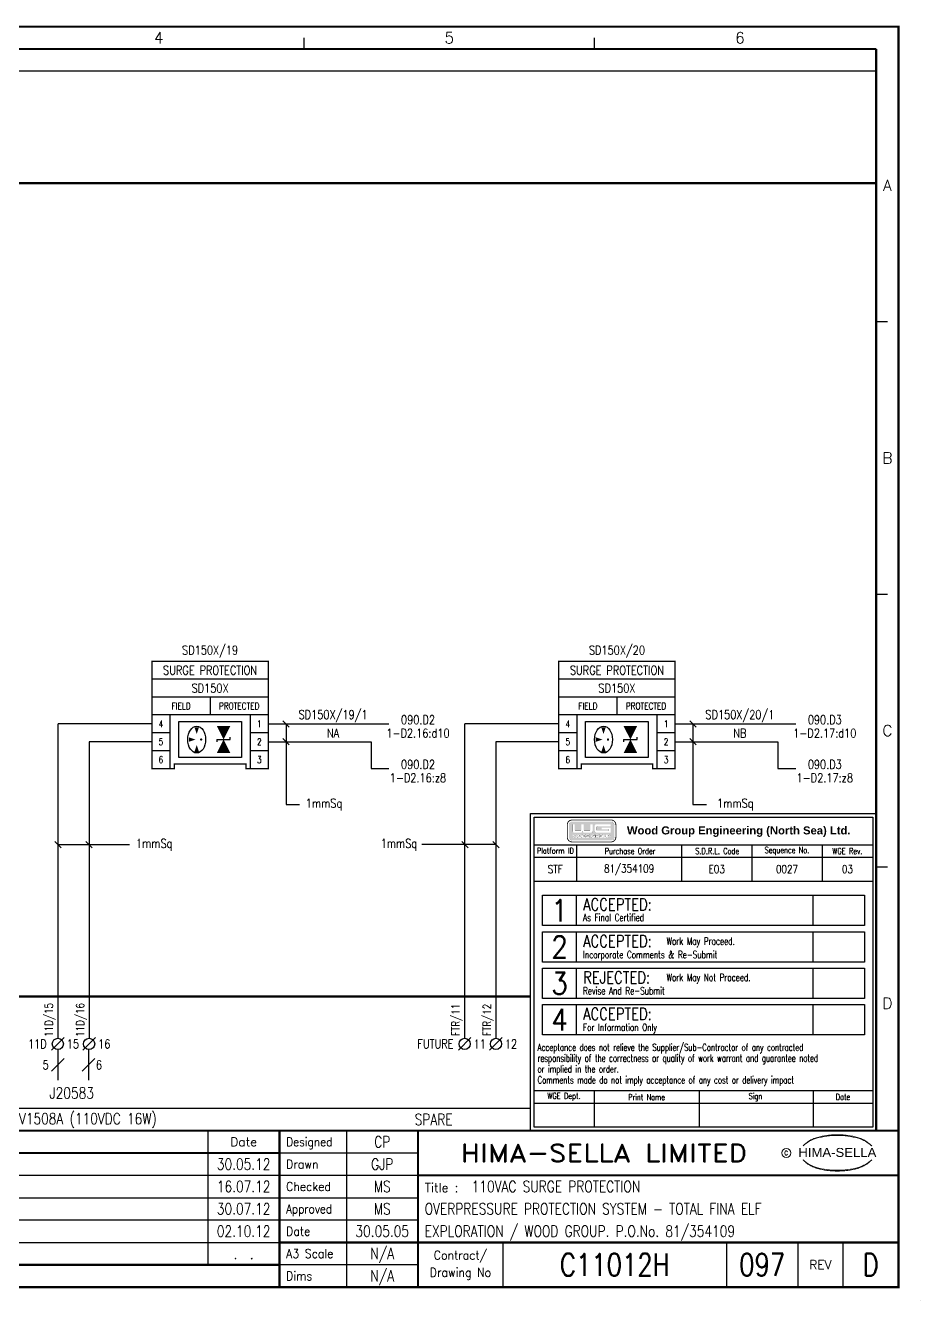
# Model space of a CAD drawing. Extents: x 0 to 414, y 0 to 285.
# Drawn here: x 213.7 to 413.9, y 0 to 285.2 of the extents above; entities that cross this region are included whole.
import ezdxf
from ezdxf.enums import TextEntityAlignment as Align

# ---------------------------------------------------------------- set-up
doc = ezdxf.new("R2010")
doc.units = 0
doc.header["$MEASUREMENT"] = 0
doc.linetypes.add('CONTINU', pattern=[0])
doc.layers.get('0').update_dxf_attribs({"linetype": 'CONTINUOUS'})
for name, color, linetype in [('CATALOGUE', 2, 'CONTINUOUS'), ('COL', 2, 'CONTINU'), ('COUNTER', 2, 'CONTINUOUS'), ('ELAC003$', 7, 'CONTINUOUS'), ('LINE', 1, 'CONTINUOUS'), ('LOCATION', 2, 'CONTINUOUS'), ('PCABGREY-0_22', 7, 'CONTINUOUS'), ('PREFIX', 2, 'CONTINUOUS'), ('RECORD', 2, 'CONTINUOUS'), ('ROW', 2, 'CONTINU'), ('SNA', 2, 'CONTINUOUS'), ('TEXT', 2, 'CONTINUOUS'), ('TPOL', 3, 'CONTINUOUS'), ('UPS', 2, 'CONTINUOUS'), ('WIRENOS', 4, 'CONTINUOUS'), ('ZONE', 2, 'CONTINUOUS')]:
    doc.layers.add(name, color=color, linetype=linetype)
doc.styles.add('ARIAL', font='ARIAL.TTF', dxfattribs={"height": 2.5})
doc.styles.add('CATALOGU', font='romans.shx', dxfattribs={"width": 0.8})
doc.styles.add('LOCATION', font='ROMANS.shx', dxfattribs={"width": 0.8, "height": 2.5})
doc.styles.add('PINS', font='romans.shx', dxfattribs={"width": 0.8, "height": 2})
doc.styles.add('REFERENC', font='romans.shx', dxfattribs={"width": 0.8})
doc.styles.add('ROMAND', font='ROMAND')
doc.styles.add('ROMANS', font='romans.shx', dxfattribs={"width": 0.8})
doc.styles.add('SYMBOL', font='romans.shx', dxfattribs={"width": 0.8})
doc.styles.add('TERMINAL', font='romans.shx', dxfattribs={"width": 0.8, "height": 2})
doc.styles.add('ZONE', font='ROMANS.shx', dxfattribs={"width": 0.8, "height": 2.5})

# ---------------------------------------------------------------- blocks, each defined once
blk = doc.blocks.new('TERM02')
blk.add_line((1.4142, 1.4142), (-1.4142, -1.4142))
blk.add_circle((0, 0), 1.25)
at = {"layer": 'CATALOGUE', "style": 'CATALOGU', "width": 0.8, "flags": 9}
blk.add_attdef('CATALOGUE', (2, -3.5), '', height=0.5, dxfattribs=at)
at = {"layer": 'COUNTER', "style": 'SYMBOL', "width": 0.8, "flags": 8}
blk.add_attdef('COUNTER', text='', height=2, dxfattribs=at).set_placement((2, 0), align=Align.MIDDLE_LEFT)
at = {"layer": 'LOCATION', "style": 'LOCATION', "width": 0.8, "flags": 1}
blk.add_attdef('LOCATION', (2, -4.25), '', height=0.5, dxfattribs=at)
at = {"layer": 'PREFIX', "style": 'TERMINAL', "width": 0.8}
blk.add_attdef('PREFIX', text='', height=2, dxfattribs=at).set_placement((-2.5, 0), align=Align.MIDDLE_RIGHT)
at = {"layer": 'RECORD', "style": 'REFERENC', "width": 0.8, "flags": 9}
blk.add_attdef('RECORD', (2, -2.75), '', height=0.5, dxfattribs=at)
at = {"layer": 'SNA', "style": 'SYMBOL', "width": 0.8, "flags": 9}
blk.add_attdef('SNA', (2, -2), '', height=0.5, dxfattribs=at)
at = {"layer": 'TPOL', "style": 'PINS', "width": 0.8, "flags": 9}
blk.add_attdef('CN1', (0, 1.5), '', height=0.5, dxfattribs=at)
blk.add_attdef('CN2', text='', height=0.5, dxfattribs=at).set_placement((0, -1.5), align=Align.TOP_LEFT)
at = {"layer": 'ZONE', "style": 'ZONE', "width": 0.8, "flags": 1}
blk.add_attdef('ZONE', (2, -5), '', height=0.5, dxfattribs=at)
blk = doc.blocks.new('SD150XIN')
for p, q in [((26, 10), (0, 10)), ((26, 6), (0, 6)), ((13, 6), (13, 2)), ((26, 2), (0, 2)), ((4, 2), (4, -10)), ((6, 0.5), (20, 0.5)), ((6, -7.5), (6, 0.5)), ((20, 0.5), (20, -7.5)), ((22, -10), (22, 2)), ((4, -2), (0, -2)), ((26, -2), (22, -2)), ((14.5, -3.5), (17.5, -3.5)), ((14.5, -3.5), (14.5, -4)), ((17.5, -3.5), (17.5, -3)), ((4, -6), (0, -6)), ((20, -7.5), (6, -7.5)), ((26, -6), (22, -6))]:
    blk.add_line(p, q)
at = {"const_width": 0.3}
blk.add_lwpolyline([(21, -9), (21, -10), (26, -10), (26, 14), (0, 14), (0, -10), (5, -10), (5, -9)], close=True, dxfattribs=at)
for points in [[(16, -0.5, 3, 0, 0), (16, -3.5, 0, 0, 0)], [(10, -0.75, 1, 0, 0), (10, -2.25, 0, 0, 0)], [(16, -6.5, 3, 0, 0), (16, -3.5, 0, 0, 0)], [(8.25, -3.5, 1, 0, 0), (9.75, -3.5, 0, 0, 0)], [(10, -6.25, 1, 0, 0), (10, -4.75, 0, 0, 0)]]:
    blk.add_lwpolyline(points, format="xyseb")
at = {"const_width": 0.25}
blk.add_lwpolyline([(10.875, -3.5, 1), (11.125, -3.5, 1)], format="xyb", close=True, dxfattribs=at)
blk.add_ellipse((10, -3.5), major_axis=(0, -3), ratio=0.6667)
at = {"style": 'ROMANS', "width": 0.8}
for s, height, p in [('SURGE PROTECTION', 2, (13, 12)), ('SD150X', 2, (13, 8)), ('FIELD', 1.5, (6.5, 4)), ('PROTECTED', 1.5, (19.5, 4)), ('4', 1.5, (2, 0)), ('1', 1.5, (24, 0)), ('5', 1.5, (2, -4)), ('2', 1.5, (24, -4)), ('6', 1.5, (2, -8)), ('3', 1.5, (24, -8))]:
    blk.add_text(s, height=height, dxfattribs=at).set_placement(p, align=Align.MIDDLE)
at = {"layer": 'CATALOGUE', "style": 'CATALOGU', "width": 0.8, "flags": 1}
blk.add_attdef('CATALOGUE', (28, 10), '', height=1, dxfattribs=at)
at = {"layer": 'LOCATION', "style": 'LOCATION', "width": 0.8, "flags": 1}
blk.add_attdef('LOCATION', (28, 8), '', height=1, dxfattribs=at)
at = {"layer": 'RECORD', "style": 'REFERENC', "width": 0.8, "flags": 1}
blk.add_attdef('RECORD', (28, 12), '', height=1, dxfattribs=at)
at = {"layer": 'SNA', "style": 'SYMBOL', "width": 0.8}
blk.add_attdef('SNA', text='', height=2, dxfattribs=at).set_placement((13, 15.5), align=Align.CENTER)
at = {"layer": 'TPOL', "style": 'PINS', "width": 0.8, "flags": 1}
for tag, p in [('CN1', (0, 0)), ('CN2', (0, -4)), ('CN3', (0, -8))]:
    blk.add_attdef(tag, text='', height=1.5, dxfattribs=at).set_placement(p, align=Align.MIDDLE_LEFT)
for tag, p in [('CN4', (26, 0)), ('CN5', (26, -4)), ('CN6', (26, -8))]:
    blk.add_attdef(tag, text='', height=1.5, dxfattribs=at).set_placement(p, align=Align.MIDDLE_RIGHT)
at = {"layer": 'ZONE', "style": 'ZONE', "width": 0.8, "flags": 1}
blk.add_attdef('ZONE', (28, 6), '', height=1, dxfattribs=at)
blk = doc.blocks.new('HS-A3')
at = {"color": 1}
for p, q in [((276, 280), (276, 282.5)), ((341, 280), (341, 282.5)), ((404, 219), (406.5, 219)), ((404, 158), (406.5, 158)), ((404, 97), (406.5, 97)), ((254.5, 38), (254.5, 8)), ((285.5, 38), (285.5, 3)), ((270.5, 33), (301.5, 33)), ((301.5, 28), (104, 28)), ((104, 23), (301.5, 23)), ((301.5, 18), (104, 18)), ((104, 13), (270.5, 13)), ((320.5, 13), (320.5, 3)), ((370.5, 13), (370.5, 3)), ((386.5, 3), (386.5, 13)), ((396.5, 13), (396.5, 3)), ((301.5, 8), (270.5, 8)), ((413.9, 0), (413.9, 0.025))]:
    blk.add_line(p, q, dxfattribs=at)
at = {"color": 1, "const_width": 0.5}
blk.add_lwpolyline([(16, 3), (409, 3), (409, 285), (16, 285)], close=True, dxfattribs=at)
for points in [[(16, 280), (404, 280)], [(404, 38), (404, 280)], [(409, 38), (16, 38)], [(270.5, 38), (270.5, 3)], [(301.5, 3), (301.5, 38)], [(270.5, 33), (104, 33)], [(409, 28), (301.5, 28)], [(270.5, 13), (409, 13)], [(270.5, 8), (16, 8)]]:
    blk.add_lwpolyline(points, dxfattribs=at)
at = {"color": 3, "lineweight": 13}
blk.add_circle((383.8795, 33), 1, dxfattribs=at)
for centre, radius, start, end in [((395.2419, 21.3644), 15.7280876505632, 89.78050000000002, 93.17380000000001), ((395.3626, 21.3644), 15.7280876505632, 86.8262, 90.2195), ((392.604, 29.3277), 7.240060860401338, 106.0532, 133.5024), ((392.8763, 29.5135), 7.299930143559258, 130.419, 136.057), ((392.1149, 30.6001), 5.98042439466984, 122.244, 131.6154), ((391.752, 31.2819), 5.210443276585328, 111.8206, 122.8668), ((393.7772, 27.1992), 9.760061234438751, 107.5931, 113.9452), ((395.0991, 20.9965), 15.93667133721851, 89.2698, 106.3911), ((394.0978, 26.015), 10.98591244724132, 96.0146, 107.3203), ((395.2933, 18.8099), 18.28175579120328, 92.8917, 97.3734), ((395.5053, 20.9965), 15.93667133721851, 73.6089, 90.73019999999998), ((395.3112, 18.8099), 18.28175579120328, 82.62659999999998, 87.1083), ((396.5067, 26.015), 10.98591244724132, 72.67969999999998, 83.9854), ((396.8272, 27.1992), 9.760061234438751, 66.0548, 72.40689999999998), ((398.0005, 29.3277), 7.240060860401338, 46.4976, 73.94679999999998), ((398.8524, 31.2819), 5.210443276585328, 57.1332, 68.1794), ((398.4895, 30.6001), 5.98042439466984, 48.3846, 57.75600000000001), ((397.7282, 29.5135), 7.299930143559258, 43.943, 49.581), ((392.604, 36.7308), 7.240060860401338, 226.4976, 253.9468), ((392.8763, 36.545), 7.299930143559258, 223.943, 229.581), ((398.0005, 36.7308), 7.240060860401338, 286.0532, 313.5024), ((397.7282, 36.545), 7.299930143559258, 310.419, 316.0570000000001), ((392.1149, 35.4585), 5.98042439466984, 228.3846, 237.756), ((391.752, 34.7766), 5.210443276585328, 237.1332, 248.1794), ((393.7772, 38.8593), 9.760061234438751, 246.0548, 252.4069000000001), ((395.0991, 45.062), 15.93667133721851, 253.6089, 270.7302), ((394.0978, 40.0435), 10.98591244724132, 252.6797, 263.9854), ((395.2933, 47.2486), 18.28175579120328, 262.6266, 267.1083), ((395.2419, 44.6941), 15.7280876505632, 266.8262, 270.2195), ((395.5053, 45.062), 15.93667133721851, 269.2698, 286.3911000000001), ((395.3626, 44.6941), 15.7280876505632, 269.7805, 273.1738), ((395.3112, 47.2486), 18.28175579120328, 272.8917, 277.3734), ((396.5067, 40.0435), 10.98591244724132, 276.0146, 287.3203), ((396.8272, 38.8593), 9.760061234438751, 287.5931, 293.9452), ((398.8524, 34.7766), 5.210443276585328, 291.8206, 302.8668), ((398.4895, 35.4585), 5.98042439466984, 302.2440000000001, 311.6154)]:
    blk.add_arc(centre, radius, start, end, dxfattribs=at)
at = {"color": 2, "style": 'ROMAND'}
for s, p in [('4', (243.5, 282.5)), ('5', (308.5, 282.5)), ('6', (373.5, 282.5)), ('A', (406.5, 249.5)), ('B', (406.5, 188.5)), ('C', (406.5, 127.5)), ('D', (406.5, 66.5))]:
    blk.add_text(s, height=2.5, dxfattribs=at).set_placement(p, align=Align.MIDDLE)
at = {"color": 4, "style": 'ROMAND'}
blk.add_text('Date', height=2, dxfattribs=at).set_placement((262.5, 34.5), align=Align.CENTER)
for s, width, p in [('Designed', 0.87, (272, 34.5)), ('Drawn', 0.9, (272, 29.5)), ('Checked', 0.9, (272, 24.5)), ('Approved', 0.85, (272, 19.5)), ('Date', 0.9, (272, 14.5)), ('A3 Scale', 0.9, (272, 9.5)), ('Dims', 0.9, (272, 4.5))]:
    blk.add_text(s, height=2, dxfattribs=dict(at, width=width)).set_placement(p)
at = {"color": 1, "style": 'ROMAND', "width": 1.15}
blk.add_text('HIMA-SELLA LIMITED', height=4, dxfattribs=at).set_placement((343.0965, 33), align=Align.MIDDLE)
at = {"color": 3, "lineweight": 13, "style": 'ROMANS', "width": 0.8}
blk.add_text('C', height=1, dxfattribs=at).set_placement((383.8436, 32.5), align=Align.CENTER)
at = {"color": 1, "style": 'ARIAL', "width": 1.05}
blk.add_text('HIMA-SELLA', height=2, dxfattribs=at).set_placement((395.3022, 32.1293), align=Align.CENTER)
at = {"color": 4, "style": 'ROMAND'}
blk.add_text('Title :', height=2, dxfattribs=at).set_placement((303, 24.25))
at = {"color": 4, "style": 'ROMAND', "width": 0.9}
for s, p in [('Contract/', (311, 10)), ('Drawing No', (311, 6))]:
    blk.add_text(s, height=2, dxfattribs=at).set_placement(p, align=Align.MIDDLE)
at = {"color": 4, "style": 'ROMAND'}
blk.add_text('REV', height=2, dxfattribs=at).set_placement((391.5, 8), align=Align.MIDDLE)
at = {"layer": 'COL', "style": 'ROMAND', "flags": 9}
for tag, p in [('COL1', (48.5, 282.5)), ('COL2', (113.5, 282.5)), ('COL3', (178.5, 282.5)), ('COL4', (243.5, 282.5)), ('COL5', (308.5, 282.5)), ('COL6', (373.5, 282.5))]:
    blk.add_attdef(tag, p, '', height=2.5, dxfattribs=at)
at = {"layer": 'ROW', "style": 'ROMAND', "flags": 9}
for tag, p in [('ROW1', (406.5, 249.5)), ('ROW2', (406.5, 188.5)), ('ROW3', (406.5, 127.5)), ('ROW4', (406.5, 66.5))]:
    blk.add_attdef(tag, p, '', height=2.5, dxfattribs=at)
at = {"layer": 'UPS', "color": 3, "style": 'ROMANS', "width": 0.8, "flags": 8}
blk.add_attdef('PROJS->NOMPRO', text='', height=1.7, rotation=90, dxfattribs=at).set_placement((13.5, 35), align=Align.MIDDLE_LEFT)
at = {"layer": 'UPS', "style": 'ROMANS', "width": 3.1263, "flags": 8}
blk.add_attdef('PLANOS->MCAN1', text='', height=2.5, rotation=0.0611733494275344, dxfattribs=at).set_placement((155, 31.6443), (254, 31.75), align=Align.FIT)
at = {"layer": 'UPS', "style": 'ROMANS', "width": 0.8, "flags": 8}
for tag, height, p in [('PLANOS->VERIF', 2.5, (293.5, 34.25)), ('PLANOS->CANVI1', 2.5, (109, 29.25)), ('PLANOS->NCAN1', 2.5, (149, 29.25)), ('PLANOS->DCAN1', 2.5, (262.5, 29.25)), ('PLANOS->ORIG', 2.5, (293.5, 29.25)), ('PLANOS->CANVI2', 2.5, (109, 24.25)), ('PLANOS->NCAN2', 2.5, (149, 24.25)), ('PLANOS->DCAN2', 2.5, (262.5, 24.25)), ('PLANOS->HECHF', 2.5, (293.5, 24.25)), ('PLANOS->CANVI3', 2.5, (109, 19.25)), ('PLANOS->NCAN3', 2.5, (149, 19.25)), ('PLANOS->DCAN3', 2.5, (262.5, 19.25)), ('PLANOS->HECHD', 2.5, (293.5, 19.25)), ('PLANOS->CANVI4', 2.5, (109, 14.25)), ('PLANOS->NCAN4', 2.5, (149, 14.25)), ('PLANOS->DCAN4', 2.5, (262.5, 14.25)), ('PLANOS->DATACREA', 2.5, (293.5, 14.25)), ('PLANOS->CANVI5', 2.5, (109, 9.25)), ('PLANOS->NCAN5', 2.5, (149, 9.25)), ('PLANOS->DCAN5', 2.5, (262.5, 9.25)), ('PLANOS->NR1', 2.5, (293.5, 9.25)), ('PROJS->DESCPRO3', 5, (345.5, 5.5)), ('PLANOS->PLANO', 5, (378.5, 5.5)), ('PLANOS->USER', 5, (402.75, 5.5)), ('PLANOS->NR2', 2.5, (293.5, 4.25))]:
    blk.add_attdef(tag, text='', height=height, dxfattribs=at).set_placement(p, align=Align.CENTER)
at = {"layer": 'UPS', "style": 'ROMANS', "flags": 8}
for tag, width, p, p2 in [('PLANOS->MCAN2', 3.0574, (155, 26.75), (254, 26.75)), ('PLANOS->MCAN3', 3.0574, (155, 21.75), (254, 21.75)), ('PLANOS->MCAN4', 3.0462, (155, 16.75), (254, 16.75)), ('PLANOS->MCAN5', 3.0574, (155, 11.75), (254, 11.75))]:
    blk.add_attdef(tag, text='', height=2.5, dxfattribs=dict(at, width=width)).set_placement(p, p2, align=Align.FIT)
at = {"layer": 'UPS', "style": 'ROMANS', "width": 0.8, "flags": 8}
blk.add_attdef('PLANOS->DENOM', (313.5, 24.25), '', height=2.5, dxfattribs=at)
at = {"layer": 'UPS', "color": 4, "style": 'ROMANS', "width": 0.8, "flags": 8}
for tag, p in [('PROJS->DESCPRO1', (303, 19.25)), ('PROJS->DESCPRO2', (303, 14.25))]:
    blk.add_attdef(tag, p, '', height=2.5, dxfattribs=at)
at = {"layer": 'UPS', "color": 3, "style": 'ROMANS', "width": 0.8, "flags": 8}
blk.add_attdef('PLANOS->PROTOTIPO', text='', height=1.7, dxfattribs=at).set_placement((39.5, 5.5), align=Align.MIDDLE_LEFT)
at = {"layer": 'UPS', "style": 'ROMANS', "width": 0.8, "flags": 8}
blk.add_attdef('PLANOS->OBS4', text='', height=2.5, dxfattribs=at).set_placement((107, 5.5), align=Align.MIDDLE_LEFT)

msp = doc.modelspace()

# ---------------------------------------------------------------- hatches: boundary and pattern name
at = {"linetype": 'Continuous'}
h = msp.add_hatch(color=1, dxfattribs=at)
edge = h.paths.add_edge_path(flags=16)
edge.add_line((341.6261399999999, 106.0572599999999), (344.5758699999998, 106.0572599999999))
edge.add_line((344.5758699999998, 106.0572599999999), (344.5758699999998, 106.5575099999996))
edge.add_line((344.5758699999998, 106.5575099999996), (341.36988, 106.5575099999996))
edge.add_arc((341.3698884543419, 106.1923515456578), 0.365158454439969, 90.00132654225952, 179.9986734577404)
edge.add_line((341.00473, 106.1923599999996), (341.00473, 105.0248))
edge.add_arc((341.3698834541107, 105.024813454342), 0.365153454358445, 180.0021111042776, 269.9994580197556)
edge.add_line((341.36988, 104.6596599999999), (344.5758699999998, 104.6596599999999))
edge.add_line((344.5758699999998, 104.6596599999999), (344.5758699999998, 105.7651399999997))
edge.add_line((344.5758699999998, 105.7651399999997), (342.57121, 105.7651399999997))
edge.add_line((342.57121, 105.7651399999997), (342.57121, 105.4365099999996))
edge.add_line((342.57121, 105.43651), (344.10848, 105.43651))
edge.add_line((344.10848, 105.43651), (344.10848, 105.1224799999997))
edge.add_line((344.10848, 105.1224799999995), (341.6261399999999, 105.1224799999995))
edge.add_arc((341.626142958962, 105.2502829589616), 0.127802958996096, 180.0013265422535, 269.9986734577261, ccw=False)
edge.add_line((341.49834, 105.25028), (341.49834, 105.92946))
edge.add_arc((341.626142958962, 105.9294570410379), 0.127802958996119, 90.00132654227377, 179.9986734577465, ccw=False)
edge = h.paths.add_edge_path(flags=16)
edge.add_arc((342.6639446634498, 103.9697547162387), 0.229358143489629, 359.7165362622, 449.7138831776751)
edge.add_line((342.66509, 104.1991099999999), (342.2500799999999, 104.1991099999999))
edge.add_arc((342.2512203365501, 103.969749716007), 0.229363118745536, 90.28486158141148, 180.2822084968908)
edge.add_line((342.02186, 103.9686199999999), (342.02186, 103.7632299999998))
edge.add_arc((342.2512253367817, 103.7620952839927), 0.229368143597591, 179.7165486787224, 269.7138955942124)
edge.add_line((342.2500799999999, 103.5327299999996), (342.66509, 103.5327299999996))
edge.add_arc((342.663939663218, 103.762090283761), 0.229363168450698, 270.2873596461594, 360.284706561639)
edge.add_line((342.8933, 103.7632299999998), (342.8933, 103.9686199999999))
edge = h.paths.add_edge_path(flags=0)
edge.add_arc((344.2791299999999, 103.9515049999996), 0.081015000000002, -90, 90, ccw=False)
edge.add_line((344.2791299999999, 103.8704899999999), (344.0716300000001, 103.8704899999999))
edge.add_arc((344.0716300000001, 103.9515049999996), 0.081015000000002, 90, 270, ccw=False)
edge.add_line((344.0716300000001, 104.03252), (344.2791299999999, 104.03252))
edge = h.paths.add_edge_path(flags=16)
edge.add_line((344.02084, 103.5327299999996), (344.02084, 103.68975))
edge.add_line((344.02084, 103.68975), (344.2948499999998, 103.68975))
edge.add_arc((344.2948499999998, 103.9444299999999), 0.254680000000008, 270, 450)
edge.add_line((344.2948499999998, 104.1991099999999), (343.8276899999999, 104.1991099999999))
edge.add_line((343.8276899999999, 104.1991099999999), (343.8276899999999, 103.5327299999996))
edge.add_line((343.8276899999999, 103.5327299999996), (344.02084, 103.5327299999996))
edge = h.paths.add_edge_path(flags=16)
edge.add_line((343.4361899999997, 103.69933), (343.2815099999999, 103.69933))
edge.add_arc((343.2820826683906, 103.8140126419962), 0.1146840717988, 179.7165486787283, 269.71389559420106, ccw=False)
edge.add_line((343.1674, 103.81458), (343.1674, 104.1991099999999))
edge.add_line((343.1674, 104.1991099999999), (342.9495399999999, 104.1991099999999))
edge.add_line((342.9495399999999, 104.1991099999999), (342.9495399999999, 103.7632299999998))
edge.add_arc((343.1789003367815, 103.762090283761), 0.229363168450693, 179.7152934383665, 269.7126403538517)
edge.add_line((343.1777499999999, 103.5327299999996), (343.53994, 103.5327299999996))
edge.add_arc((343.5387946632181, 103.7620952839927), 0.229368143597644, 270.2861044057759, 360.2834513212661)
edge.add_line((343.7681599999999, 103.7632299999998), (343.7681599999999, 104.1991099999999))
edge.add_line((343.7681599999999, 104.1991099999999), (343.5503, 104.1991099999999))
edge.add_line((343.5503, 104.1991099999999), (343.5503, 103.81458))
edge.add_arc((343.4356173316091, 103.8140126419964), 0.114684071798818, -89.71389559422369, 0.283451321260884, ccw=False)
edge = h.paths.add_edge_path(flags=0)
edge.add_arc((342.5607573316091, 103.9178373580035), 0.114684071798818, 359.716548678728, 449.7138955942008)
edge.add_line((342.56133, 104.03252), (342.35383, 104.03252))
edge.add_arc((342.3544026683908, 103.9178373580035), 0.114684071798822, 90.28610440577614, 180.2834513212601)
edge.add_line((342.2397199999999, 103.9172699999999), (342.2397199999999, 103.81458))
edge.add_arc((342.3544026683908, 103.8140126419964), 0.114684071798818, 179.7165486787396, 269.7138955942238)
edge.add_line((342.35383, 103.69933), (342.56133, 103.69933))
edge.add_arc((342.5607573316091, 103.8140126419962), 0.1146840717988, 270.2861044057988, 360.2834513212716)
edge.add_line((342.67544, 103.81458), (342.67544, 103.9172699999999))
edge = h.paths.add_edge_path(flags=0)
edge.add_arc((338.7044223316091, 103.917842358235), 0.114679096706921, 359.7140381435265, 449.7113850590014)
edge.add_line((338.7049999999999, 104.03252), (338.4974900000001, 104.03252))
edge.add_arc((338.4980626683906, 103.9178373580035), 0.114684071798822, 90.28610440577614, 180.2834513212601)
edge.add_line((338.38338, 103.9172699999999), (338.38338, 103.81458))
edge.add_arc((338.4980626683906, 103.8140126419964), 0.114684071798818, 179.7165486787396, 269.7138955942238)
edge.add_line((338.4974900000001, 103.69933), (338.7049999999999, 103.69933))
edge.add_arc((338.7044223316091, 103.8140076417647), 0.114679096706899, 270.2886149409979, 360.2859618564731)
edge.add_line((338.8190999999999, 103.81458), (338.8190999999999, 103.9172699999999))
edge = h.paths.add_edge_path(flags=16)
edge.add_arc((338.8076096634498, 103.969749716007), 0.229363118745524, 359.7177915031089, 449.7151384185998)
edge.add_line((338.8087499999999, 104.1991099999999), (338.3937399999999, 104.1991099999999))
edge.add_arc((338.39488033655, 103.969749716007), 0.229363118745536, 90.28486158141148, 180.2822084968908)
edge.add_line((338.16552, 103.9686199999999), (338.16552, 103.7632299999998))
edge.add_arc((338.3948853367815, 103.7620952839927), 0.229368143597591, 179.7165486787224, 269.7138955942124)
edge.add_line((338.3937399999999, 103.5327299999996), (338.8087499999999, 103.5327299999996))
edge.add_arc((338.8076046632182, 103.7620952839927), 0.229368143597644, 270.2861044057759, 360.2834513212661)
edge.add_line((339.0369699999999, 103.7632299999998), (339.0369699999999, 103.9686199999999))
edge = h.paths.add_edge_path(flags=0)
edge.add_arc((337.7643573316091, 103.9178373580035), 0.114684071798818, 359.716548678728, 449.7138955942008)
edge.add_line((337.7649299999999, 104.03252), (337.55743, 104.03252))
edge.add_arc((337.5580026683909, 103.9178373580035), 0.114684071798822, 90.28610440577614, 180.2834513212601)
edge.add_line((337.4433200000001, 103.9172699999999), (337.4433200000001, 103.81458))
edge.add_arc((337.5580026683909, 103.8140126419964), 0.114684071798818, 179.7165486787396, 269.7138955942238)
edge.add_line((337.55743, 103.69933), (337.7649299999999, 103.69933))
edge.add_arc((337.7643573316091, 103.8140126419962), 0.1146840717988, 270.2861044057988, 360.2834513212716)
edge.add_line((337.8790399999999, 103.81458), (337.8790399999999, 103.9172699999999))
h.paths.add_polyline_path([(337.2364099999999, 104.1986599999999), (337.02463, 103.53409), (336.8128399999999, 103.53409), (336.65218, 103.9540099999997), (336.49151, 103.53409), (336.2797299999999, 103.53409), (336.06794, 104.1986599999999), (336.26512, 104.1986599999999), (336.39657, 103.7714399999996), (336.56454, 104.1950099999997), (336.7398099999999, 104.1950099999997), (336.9077799999999, 103.7714399999996), (337.04653, 104.1986599999999)], flags=16)
edge = h.paths.add_edge_path(flags=16)
edge.add_arc((337.8675396634498, 103.969749716007), 0.229363118745524, 359.7177915031089, 449.7151384185998)
edge.add_line((337.86868, 104.1991099999999), (337.45367, 104.1991099999999))
edge.add_arc((337.4548153365499, 103.9697547162387), 0.229358143489615, 90.28611682232473, 180.2834637377995)
edge.add_line((337.22546, 103.9686199999999), (337.22546, 103.7632299999998))
edge.add_arc((337.4548203367818, 103.762090283761), 0.229363168450693, 179.715293438361, 269.7126403538405)
edge.add_line((337.45367, 103.5327299999996), (337.86868, 103.5327299999996))
edge.add_arc((337.867534663218, 103.7620952839927), 0.229368143597644, 270.2861044057759, 360.2834513212661)
edge.add_line((338.0969, 103.7632299999998), (338.0969, 103.9686199999999))
edge = h.paths.add_edge_path(flags=0)
edge.add_arc((339.6115573316091, 103.8140126419964), 0.114684071798822, 270.2861044057759, 360.2834513212602)
edge.add_line((339.72624, 103.81458), (339.72624, 103.9172699999999))
edge.add_arc((339.6115573316091, 103.9178373580035), 0.114684071798818, 359.7165486787391, 449.7138955942237)
edge.add_line((339.6121299999999, 104.03252), (339.26956, 104.03252))
edge.add_line((339.26956, 104.03252), (339.26956, 103.69933))
edge.add_line((339.26956, 103.69933), (339.6121299999999, 103.69933))
edge = h.paths.add_edge_path(flags=16)
edge.add_arc((339.7147396634496, 103.969749716007), 0.229363118745524, 359.7177915031089, 449.7151384185885)
edge.add_line((339.7158800000001, 104.1991099999999), (339.0816399999999, 104.1991099999999))
edge.add_line((339.0816399999999, 104.1991099999999), (339.0816399999999, 103.5327299999996))
edge.add_line((339.0816399999999, 103.5327299999996), (339.7158800000001, 103.5327299999996))
edge.add_arc((339.7147346632182, 103.7620952839927), 0.229368143597599, 270.2861044057876, 360.2834513212775)
edge.add_line((339.9440999999999, 103.7632299999998), (339.9440999999999, 103.9686199999999))
edge = h.paths.add_edge_path(flags=16)
edge.add_arc((340.8800689960826, 103.9891589960829), 0.043361003928592, 0.001326542279929, 89.99867345775013)
edge.add_line((340.88007, 104.03252), (340.6158399999999, 104.03252))
edge.add_arc((340.6164126683909, 103.9178373580035), 0.1146840717988, 90.28610440579894, 180.2834513212717)
edge.add_line((340.50173, 103.9172699999999), (340.50173, 103.81458))
edge.add_arc((340.6164126683909, 103.8140126419962), 0.114684071798818, 179.716548678728, 269.7138955942011)
edge.add_line((340.6158399999999, 103.69933), (340.88007, 103.69933))
edge.add_arc((340.88007, 103.7426849999997), 0.043354999999997, 270, 450)
edge.add_line((340.88007, 103.7860399999999), (340.7047999999999, 103.7860399999999))
edge.add_line((340.7047999999999, 103.7860399999999), (340.7047999999999, 103.9028899999999))
edge.add_line((340.7047999999999, 103.9028899999999), (341.12837, 103.9028899999999))
edge.add_line((341.12837, 103.9028899999999), (341.12837, 103.7632299999998))
edge.add_arc((340.8990046632183, 103.7620952839927), 0.229368143597591, -89.71389559422369, 0.2834513212663978, ccw=False)
edge.add_line((340.90015, 103.5327299999996), (340.51209, 103.5327299999996))
edge.add_arc((340.5132353367815, 103.7620952839927), 0.229368143597645, 179.7165486787342, 269.71389559421254, ccw=False)
edge.add_line((340.2838699999999, 103.7632299999998), (340.2838699999999, 103.9686199999999))
edge.add_arc((340.51323033655, 103.969749716007), 0.2293631187455689, 90.28486158141158, 180.2822084968909, ccw=False)
edge.add_line((340.51209, 104.1991099999999), (340.90015, 104.1991099999999))
edge.add_arc((340.8990096634498, 103.969749716007), 0.229363118745536, -0.28220849689091665, 89.71513841859979, ccw=False)
edge.add_line((341.12837, 103.9686199999999), (341.12837, 103.9540099999999))
edge.add_line((341.12837, 103.9540099999997), (340.92343, 103.9540099999997))
edge.add_line((340.92343, 103.9540099999997), (340.92343, 103.98916))
edge = h.paths.add_edge_path(flags=0)
edge.add_line((341.4481599999999, 104.03252), (341.65567, 104.03252))
edge.add_arc((341.65567, 103.9515049999996), 0.081015000000002, -90, 90, ccw=False)
edge.add_line((341.65567, 103.8704899999999), (341.4481599999999, 103.8704899999999))
edge.add_arc((341.4481599999999, 103.9515049999996), 0.081015000000002, 90, 270, ccw=False)
edge = h.paths.add_edge_path(flags=16)
edge.add_line((341.7682899999999, 103.5327299999996), (341.9260699999999, 103.5327299999996))
edge.add_line((341.9260699999999, 103.5327299999996), (341.9260699999999, 103.68975))
edge.add_arc((341.845054702688, 103.6897494332255), 0.081015297313825, 0.000400835020838, 81.62120499931345)
edge.add_arc((341.6713563991228, 103.9444492277355), 0.254713601602722, 316.7426492714064, 359.9956748752612)
edge.add_arc((341.6713791033771, 103.9444191031454), 0.254690896855942, 0.002451378422247, 89.99979829390925)
edge.add_line((341.67138, 104.1991099999999), (341.2042299999999, 104.1991099999999))
edge.add_line((341.2042299999999, 104.1991099999999), (341.2042299999999, 103.5327299999996))
edge.add_line((341.2042299999999, 103.5327299999996), (341.3973799999999, 103.5327299999996))
edge.add_line((341.3973799999999, 103.5327299999996), (341.3973799999999, 103.68975))
edge.add_line((341.3973799999999, 103.68975), (341.68728, 103.68975))
edge.add_arc((341.6872731241383, 103.60873312437), 0.081016875921669, -0.0022095794171832495, 89.99513733605761, ccw=False)
edge.add_line((341.7682899999999, 103.6087299999997), (341.7682899999999, 103.5327299999996))
edge = h.paths.add_edge_path()
edge.add_line((345.4033800000001, 106.4077999999999), (345.4033800000001, 103.6837999999999))
edge.add_arc((344.6730730915471, 103.6838169084524), 0.730306908648449, 270.00132654226104, 359.9986734577408, ccw=False)
edge.add_line((344.6730899999997, 102.9535099999997), (335.9803099999999, 102.9535099999997))
edge.add_arc((335.9803219084528, 103.683821908684), 0.7303119087812779, 180.0017188205811, 269.99906573606233, ccw=False)
edge.add_line((335.2500099999999, 103.6837999999999), (335.2500099999999, 106.4077999999999))
edge.add_arc((335.9803219084528, 106.4077780913158), 0.730311908781297, 90.00093426393778, 179.998281179419, ccw=False)
edge.add_line((335.9803099999999, 107.13809), (344.6730899999997, 107.13809))
edge.add_arc((344.6730730915471, 106.4077830915472), 0.730306908648426, 0.0013265422592780851, 89.99867345773902, ccw=False)
edge = h.paths.add_edge_path(flags=16)
edge.add_line((336.05333, 106.5575099999996), (336.5424499999999, 106.5575099999996))
edge.add_line((336.5424499999999, 106.5575099999996), (336.5424499999999, 105.2794899999999))
edge.add_arc((336.6702529589618, 105.2794929589615), 0.127802958996119, 180.0013265422535, 269.9986734577261)
edge.add_line((336.67025, 105.1516899999995), (337.92936, 105.1516899999995))
edge.add_arc((337.929362041038, 105.2794979591934), 0.127807959209685, 269.9990850110503, 359.9964319265211)
edge.add_line((338.0571699999999, 105.2794899999999), (338.0571699999999, 106.5575099999996))
edge.add_line((338.0571699999999, 106.5575099999996), (338.5462799999999, 106.5575099999996))
edge.add_line((338.5462799999999, 106.5575099999996), (338.5462799999999, 105.2794899999999))
edge.add_arc((338.6740829589618, 105.2794929589615), 0.127802958996119, 180.0013265422637, 269.9986734577465)
edge.add_line((338.67408, 105.1516899999995), (339.9331999999997, 105.1516899999995))
edge.add_arc((339.933197041038, 105.2794929589615), 0.127802958996119, 270.0013265422535, 359.9986734577362)
edge.add_line((340.0609999999999, 105.2794899999999), (340.0609999999999, 106.5575099999996))
edge.add_line((340.0609999999999, 106.5575099999996), (340.55011, 106.5575099999996))
edge.add_line((340.55011, 106.5575099999996), (340.55011, 105.0248))
edge.add_arc((340.1849615458892, 105.0248084541104), 0.3651484542084339, 270.0013265422625, 359.9986734577447, ccw=False)
edge.add_line((340.18497, 104.6596599999999), (338.6668699999999, 104.6596599999999))
edge.add_arc((338.6668734541105, 105.024813454342), 0.365153454358449, 180.0021111042778, 269.9994580197557, ccw=False)
edge.add_arc((337.9365715458892, 105.0248084541104), 0.3651484542084339, 270.0013265422625, 359.9986734577447, ccw=False)
edge.add_line((337.9365799999999, 104.6596599999999), (336.4184799999999, 104.6596599999999))
edge.add_arc((336.4184834541105, 105.024813454342), 0.365153454358449, 180.0021111042778, 269.9994580197557, ccw=False)
edge.add_line((336.05333, 105.0248), (336.05333, 106.5575099999996))

# ---------------------------------------------------------------- linework, layer by layer
at = {"color": 1}
for p, q in [((404, 275), (16, 275)), ((16, 43), (326.6546, 43))]:
    msp.add_line(p, q, dxfattribs=at)
for p, q in [((220.9869, 58.6632), (220.9869, 129)), ((242, 129), (220.9869, 129)), ((268, 129), (295, 129)), ((271.2929, 129.7071), (272.7071, 128.2929)), ((272, 129), (272, 111)), ((311.9869, 58.6632), (311.9869, 129)), ((333, 129), (311.9869, 129)), ((359, 129), (386, 129)), ((362.2929, 129.7071), (363.7071, 128.2929)), ((363, 129), (363, 111)), ((271.2929, 125.7071), (272.7071, 124.2929)), ((362.2929, 125.7071), (363.7071, 124.2929)), ((242, 125), (227.9381, 125)), ((268, 125), (291, 125)), ((291, 125), (291, 119)), ((333, 125), (318.9381, 125)), ((359, 125), (382, 125)), ((382, 125), (382, 119)), ((291, 119), (295, 119)), ((382, 119), (386, 119)), ((272, 111), (275, 111)), ((363, 111), (366, 111)), ((220.2797, 102.7071), (221.694, 101.2929)), ((227.231, 102.7071), (228.6452, 101.2929)), ((311.2797, 102.7071), (312.694, 101.2929)), ((318.231, 102.7071), (319.6452, 101.2929)), ((220.9869, 102), (237, 102)), ((318.9381, 102), (302.3846, 102)), ((220.931581250031, 56.15768125003098), (220.931581250031, 49.27278125003097)), ((227.823081250031, 56.15308125003097), (227.823081250031, 49.26818125003098)), ((222.345781250031, 54.12948125003098), (219.517381250031, 51.30108125003098)), ((229.237281250031, 54.12948125003098), (226.408881250031, 51.30108125003098))]:
    msp.add_line(p, q)
at = {"color": 1, "const_width": 0.5}
for points in [[(404, 250), (16, 250)], [(16, 68), (326.6546, 68)]]:
    msp.add_lwpolyline(points, dxfattribs=at)
at = {"layer": 'ELAC003$', "color": 3, "linetype": 'Continuous'}
for p, q in [((327.4519, 101.9558), (403.2026, 101.9558)), ((336.9539, 101.9558), (336.9539, 93.8498)), ((360.4766, 101.9558), (360.4766, 93.8498)), ((376.1584, 101.9558), (376.1584, 93.8498)), ((391.9064, 101.9558), (391.9064, 93.8498)), ((327.4519, 99.16520000000001), (403.2026, 99.16520000000001)), ((327.4519, 93.8498), (403.2026, 93.8498)), ((336.9539, 83.8704), (336.9539, 90.6474)), ((389.8464, 90.6474), (389.8464, 83.8704)), ((336.9539, 75.69799999999998), (336.9539, 82.4752)), ((389.8464, 82.4752), (389.8464, 75.69799999999998)), ((336.9539, 67.5923), (336.9539, 74.36929999999998)), ((389.8464, 74.36929999999998), (389.8464, 67.5923)), ((336.9539, 59.4199), (336.9539, 66.1969)), ((389.8464, 66.1969), (389.8464, 59.4199)), ((327.4519, 46.9696), (403.2026, 46.9696)), ((340.8744, 46.9696), (340.8744, 38.7972)), ((364.397, 46.9696), (364.397, 38.7972)), ((389.913, 46.9696), (389.913, 38.7972)), ((327.4519, 44.1126), (403.2026, 44.1126))]:
    msp.add_line(p, q, dxfattribs=at)
for points in [[(326.6546, 108.9322), (404, 108.9322), (404, 38), (326.6546, 38)], [(327.4519, 108.1348), (403.2026, 108.1348), (403.2026, 38.7972), (327.4519, 38.7972)], [(329.3789, 90.6474), (401.3419, 90.6474), (401.3419, 83.8704), (329.3789, 83.8704)], [(329.3789, 82.4752), (401.3419, 82.4752), (401.3419, 75.69799999999998), (329.3789, 75.69799999999998)], [(329.3789, 74.36929999999998), (401.3419, 74.36929999999998), (401.3419, 67.5923), (329.3789, 67.5923)], [(329.3789, 66.1969), (401.3419, 66.1969), (401.3419, 59.4199), (329.3789, 59.4199)]]:
    msp.add_lwpolyline(points, close=True, dxfattribs=at)
at = {"layer": 'LINE', "linetype": 'Continuous', "flags": 128}
for points, const_width in [([(345.7685, 106.4078), (345.7685, 103.6838, -0.4142), (344.6731, 102.5884), (335.9803, 102.5884, -0.4142), (334.8849, 103.6838), (334.8849, 106.4078, -0.4142), (335.9803, 107.5032), (344.6731, 107.5032, -0.4142)], 0.1826), ([(345.4034, 106.4078), (345.4034, 103.6838, -0.4142), (344.6731, 102.9535), (335.9803, 102.9535, -0.4142), (335.25, 103.6838), (335.25, 106.4078, -0.4142), (335.9803, 107.1381), (344.6731, 107.1381, -0.4142)], 0.0183), ([(341.6261, 106.0573), (344.5759, 106.0573), (344.5759, 106.5575), (341.3699, 106.5575, 0.4142), (341.0047, 106.1924), (341.0047, 105.0248, 0.4142), (341.3699, 104.6597), (344.5759, 104.6597), (344.5759, 105.7651), (342.5712, 105.7651), (342.5712, 105.4365), (344.1085, 105.4365), (344.1085, 105.1225), (341.6261, 105.1225, -0.4142), (341.4983, 105.2503), (341.4983, 105.9295, -0.4142)], 0.0183), ([(338.0969, 103.9686, 0.4142), (337.8687, 104.1991), (337.4537000000001, 104.1991, 0.4142), (337.2255, 103.9686), (337.2255, 103.7632, 0.4142), (337.4537000000001, 103.5327), (337.8687, 103.5327, 0.4142), (338.0969, 103.7632)], 0.0183), ([(337.879, 103.9173, 0.4142), (337.7649, 104.0325), (337.5574, 104.0325, 0.4142), (337.4433, 103.9173), (337.4433, 103.8146, 0.4142), (337.5574, 103.6993), (337.7649, 103.6993, 0.4142), (337.879, 103.8146)], 0.0183), ([(339.037, 103.9686, 0.4142), (338.8088, 104.1991), (338.3937, 104.1991, 0.4142), (338.1655, 103.9686), (338.1655, 103.7632, 0.4142), (338.3937, 103.5327), (338.8088, 103.5327, 0.4142), (339.037, 103.7632)], 0.0183), ([(338.8191, 103.9173, 0.4142), (338.705, 104.0325), (338.4975, 104.0325, 0.4142), (338.3834, 103.9173), (338.3834, 103.8146, 0.4142), (338.4975, 103.6993), (338.705, 103.6993, 0.4142), (338.8191, 103.8146)], 0.0183), ([(339.9441, 103.9686, 0.4142), (339.7159, 104.1991), (339.0816, 104.1991), (339.0816, 103.5327), (339.7159, 103.5327, 0.4142), (339.9441, 103.7632)], 0.0183), ([(339.6121, 103.6993, 0.4142), (339.7262, 103.8146), (339.7262, 103.9173, 0.4142), (339.6121, 104.0325), (339.2696000000001, 104.0325), (339.2696000000001, 103.6993)], 0.0183), ([(340.9234, 103.9892, 0.4142), (340.8801000000001, 104.0325), (340.6158, 104.0325, 0.4142), (340.5017000000001, 103.9173), (340.5017000000001, 103.8146, 0.4142), (340.6158, 103.6993), (340.8801000000001, 103.6993, 1), (340.8801000000001, 103.786), (340.7048, 103.786), (340.7048, 103.9029), (341.1284, 103.9029), (341.1284, 103.7632, -0.4142), (340.9002, 103.5327), (340.5121, 103.5327, -0.4142), (340.2839, 103.7632), (340.2839, 103.9686, -0.4142), (340.5121, 104.1991), (340.9002, 104.1991, -0.4142), (341.1284, 103.9686), (341.1284, 103.954), (340.9234, 103.954)], 0.0183), ([(341.7683, 103.5327), (341.9261, 103.5327), (341.9261, 103.6898, 0.372), (341.8569, 103.7699, 0.191), (341.9261, 103.9444, 0.4142), (341.6714, 104.1991), (341.2042, 104.1991), (341.2042, 103.5327), (341.3974, 103.5327), (341.3974, 103.6898), (341.6873, 103.6898, -0.4142), (341.7683, 103.6087)], 0.0183), ([(341.4482, 104.0325), (341.6557, 104.0325, -1), (341.6557, 103.8705), (341.4482, 103.8705, -1)], 0.0183), ([(342.8933, 103.9686, 0.4142), (342.6651, 104.1991), (342.2501, 104.1991, 0.4142), (342.0219, 103.9686), (342.0219, 103.7632, 0.4142), (342.2501, 103.5327), (342.6651, 103.5327, 0.4142), (342.8933, 103.7632)], 0.0183), ([(342.6754, 103.9173, 0.4142), (342.5613, 104.0325), (342.3538, 104.0325, 0.4142), (342.2397000000001, 103.9173), (342.2397000000001, 103.8146, 0.4142), (342.3538, 103.6993), (342.5613, 103.6993, 0.4142), (342.6754, 103.8146)], 0.0183), ([(343.4362, 103.6993), (343.2815, 103.6993, -0.4142), (343.1674, 103.8146), (343.1674, 104.1991), (342.9495, 104.1991), (342.9495, 103.7632, 0.4142), (343.1778, 103.5327), (343.5399, 103.5327, 0.4142), (343.7682, 103.7632), (343.7682, 104.1991), (343.5503, 104.1991), (343.5503, 103.8146, -0.4142)], 0.0183), ([(344.0208, 103.5327), (344.0208, 103.6898), (344.2949, 103.6898, 1), (344.2949, 104.1991), (343.8277, 104.1991), (343.8277, 103.5327)], 0.0183), ([(344.2791000000001, 104.0325, -1), (344.2791000000001, 103.8705), (344.0716, 103.8705, -1), (344.0716, 104.0325)], 0.0183)]:
    msp.add_lwpolyline(points, format="xyb", close=True, dxfattribs=dict(at, const_width=const_width))
at = {"layer": 'LINE', "linetype": 'Continuous', "const_width": 0.0183, "flags": 128}
msp.add_lwpolyline([(336.0533, 105.0239), (336.0533, 106.5575), (336.5425, 106.5575), (336.5425, 105.2795, 0.4142), (336.6703, 105.1517), (337.9294, 105.1517, 0.4142), (338.0572, 105.2795), (338.0572, 106.5575), (338.5463, 106.5575), (338.5463, 105.2795, 0.4142), (338.6741, 105.1517), (339.9332, 105.1517, 0.4142), (340.061, 105.2795), (340.061, 106.5575), (340.5501, 106.5575), (340.5501, 105.0248, -0.4142), (340.185, 104.6597), (338.6669, 104.6597, -0.4142), (338.3017, 105.0248, -0.4142), (337.9366, 104.6597), (336.4185, 104.6597, -0.4142), (336.0533, 105.0248), (336.0533, 106.5575)], format="xyb", dxfattribs=at)
msp.add_lwpolyline([(337.2364, 104.1987), (337.0246, 103.5341), (336.8128, 103.5341), (336.6522, 103.954), (336.4915, 103.5341), (336.2797, 103.5341), (336.0679, 104.1987), (336.2651, 104.1987), (336.3966, 103.7714), (336.5645, 104.195), (336.7398, 104.195), (336.9078, 103.7714), (337.0465, 104.1987)], close=True, dxfattribs=at)
at = {"layer": 'PCABGREY-0_22'}
for p, q in [((227.9381, 125), (227.9381, 58.6642)), ((318.9381, 125), (318.9381, 58.6642))]:
    msp.add_line(p, q, dxfattribs=at)

# ---------------------------------------------------------------- block references
ref = msp.add_blockref('HS-A3', (0, 0))
ref.add_attrib('PROJS->DESCPRO3', 'C11012H', dxfattribs={"layer": 'UPS', "height": 5, "style": 'ROMANS', "width": 0.8, "flags": 8}).set_placement((345.5, 5.5), align=Align.CENTER)
ref.add_attrib('PLANOS->DATACREA', '30.05.05', dxfattribs={"layer": 'UPS', "height": 2.5, "style": 'ROMANS', "width": 0.8, "flags": 8}).set_placement((293.5, 14.25), align=Align.CENTER)
ref.add_attrib('PLANOS->DCAN5', '.  .', dxfattribs={"layer": 'UPS', "height": 2.5, "style": 'ROMANS', "width": 0.8, "flags": 8}).set_placement((262.5, 9.25), align=Align.CENTER)
ref.add_attrib('PLANOS->DCAN2', '16.07.12', dxfattribs={"layer": 'UPS', "height": 2.5, "style": 'ROMANS', "width": 0.8, "flags": 8}).set_placement((262.5, 24.25), align=Align.CENTER)
ref.add_attrib('PLANOS->DCAN3', '30.07.12', dxfattribs={"layer": 'UPS', "height": 2.5, "style": 'ROMANS', "width": 0.8, "flags": 8}).set_placement((262.5, 19.25), align=Align.CENTER)
ref.add_attrib('PLANOS->DCAN4', '02.10.12', dxfattribs={"layer": 'UPS', "height": 2.5, "style": 'ROMANS', "width": 0.8, "flags": 8}).set_placement((262.5, 14.25), align=Align.CENTER)
ref.add_attrib('PLANOS->DCAN1', '30.05.12', dxfattribs={"layer": 'UPS', "height": 2.5, "style": 'ROMANS', "width": 0.8, "flags": 8}).set_placement((262.5, 29.25), align=Align.CENTER)
ref.add_attrib('PLANOS->NR1', 'N/A', dxfattribs={"layer": 'UPS', "height": 2.5, "style": 'ROMANS', "width": 0.8, "flags": 8}).set_placement((293.5, 9.25), align=Align.CENTER)
ref.add_attrib('PLANOS->NR2', 'N/A', dxfattribs={"layer": 'UPS', "height": 2.5, "style": 'ROMANS', "width": 0.8, "flags": 8}).set_placement((293.5, 4.25), align=Align.CENTER)
ref.add_attrib('PROJS->DESCPRO1', 'OVERPRESSURE PROTECTION SYSTEM - TOTAL FINA ELF', (303, 19.25), dxfattribs={"layer": 'UPS', "color": 4, "height": 2.5, "style": 'ROMANS', "width": 0.8, "flags": 8})
ref.add_attrib('PROJS->DESCPRO2', 'EXPLORATION / WOOD GROUP. P.O.No. 81/354109', (303, 14.25), dxfattribs={"layer": 'UPS', "color": 4, "height": 2.5, "style": 'ROMANS', "width": 0.8, "flags": 8})
ref.add_attrib('PLANOS->ORIG', 'GJP', dxfattribs={"layer": 'UPS', "height": 2.5, "style": 'ROMANS', "width": 0.8, "flags": 8}).set_placement((293.5, 29.25), align=Align.CENTER)
ref.add_attrib('PLANOS->HECHD', 'MS', dxfattribs={"layer": 'UPS', "height": 2.5, "style": 'ROMANS', "width": 0.8, "flags": 8}).set_placement((293.5, 19.25), align=Align.CENTER)
ref.add_attrib('PLANOS->HECHF', 'MS', dxfattribs={"layer": 'UPS', "height": 2.5, "style": 'ROMANS', "width": 0.8, "flags": 8}).set_placement((293.5, 24.25), align=Align.CENTER)
ref.add_attrib('PLANOS->VERIF', 'CP', dxfattribs={"layer": 'UPS', "height": 2.5, "style": 'ROMANS', "width": 0.8, "flags": 8}).set_placement((293.5, 34.25), align=Align.CENTER)
ref.add_attrib('PLANOS->DENOM', '110VAC SURGE PROTECTION', (313.5, 24.25), dxfattribs={"layer": 'UPS', "height": 2.5, "style": 'ROMANS', "width": 0.8, "flags": 8})
ref.add_attrib('PLANOS->USER', 'D', dxfattribs={"layer": 'UPS', "height": 5, "style": 'ROMANS', "width": 0.8, "flags": 8}).set_placement((402.75, 5.5), align=Align.CENTER)
ref.add_attrib('PLANOS->PLANO', '097', dxfattribs={"layer": 'UPS', "height": 5, "style": 'ROMANS', "width": 0.8, "flags": 8}).set_placement((378.5, 5.5), align=Align.CENTER)
for name, p, values in [('SD150XIN', (242, 129), {'SNA': 'SD150X/19'}), ('SD150XIN', (333, 129), {'SNA': 'SD150X/20'}), ('TERM02', (220.9381, 57.4142), {'COUNTER': '15', 'PREFIX': '11D'}), ('TERM02', (227.9381, 57.4142), {'COUNTER': '16'}), ('TERM02', (311.9381, 57.4142), {'COUNTER': '11', 'PREFIX': 'FUTURE'}), ('TERM02', (318.9381, 57.4142), {'COUNTER': '12'})]:
    msp.add_blockref(name, p).add_auto_attribs(values)

# ---------------------------------------------------------------- texts
at = {"color": 1, "linetype": 'Continuous', "insert": (348.2396, 106.073), "char_height": 1.8, "width": 56.3327, "attachment_point": 1}
msp.add_mtext('{\\fSwis721 BT|b1|i0|c0|p34;Wood Group Engineering (North Sea) Ltd.}', dxfattribs=at)
at = {"layer": 'COUNTER', "style": 'SYMBOL', "width": 0.8, "flags": 8}
for tag, p in [('5', (217.517781250031, 52.71528125003098)), ('6', (229.437081250031, 52.71528125003098))]:
    msp.add_attdef(tag, text='', height=2, dxfattribs=at).set_placement(p, align=Align.MIDDLE_LEFT)
at = {"layer": 'ELAC003$', "color": 1, "linetype": 'Continuous', "style": 'ROMANS', "width": 0.8}
for s, height, p in [('Platform ID', 1.2758, (332.2267, 100.616)), ('Purchase Order', 1.35, (348.9272000000001, 100.5606)), ('S.D.R.L. Code', 1.35, (368.4235, 100.5606)), ('Sequence No.', 1.35, (384.0323, 100.5606)), ('WGE Rev.', 1.35, (397.5546, 100.5606)), ('WGE Dept.', 1.35, (334.1631, 45.5411)), ('Print Name', 1.35, (352.6356, 45.5411)), ('Sign', 1.35, (377, 45.5411)), ('Date', 1.35, (396.5577, 45.5411))]:
    msp.add_text(s, height=height, dxfattribs=at).set_placement(p, align=Align.MIDDLE)
at = {"layer": 'ELAC003$', "color": 3, "linetype": 'Continuous', "style": 'ROMANS', "width": 0.8889}
for s, p in [('1', (333.1663, 87.2591)), ('2', (333.1663, 79.08669999999998)), ('3', (333.1663, 70.9808)), ('4', (333.1663, 62.8084))]:
    msp.add_text(s, height=4.86, dxfattribs=at).set_placement(p, align=Align.MIDDLE)
at = {"layer": 'ELAC003$', "color": 3, "linetype": 'Continuous', "style": 'ROMANS'}
for s, height, width, p in [('ACCEPTED:', 2.7, 0.8, (338.4173, 88.6079)), ('As Final Certified', 1.62, 0.7333, (338.4173, 85.6902)), ('ACCEPTED:', 2.7, 0.8, (338.4173, 80.39149999999998)), ('Work May Proceed.', 1.62, 0.7333, (357.0989, 80.39149999999998)), ('Incorporate Comments & Re-Submit', 1.62, 0.7333, (338.4173, 77.39239999999998)), ('REJECTED:', 2.7, 0.8, (338.4173, 72.2856)), ('Work May Not Proceed.', 1.62, 0.7333, (357.0989, 72.2856)), ('Revise And Re-Submit', 1.62, 0.7333, (338.4173, 69.2865)), ('ACCEPTED:', 2.7, 0.8, (338.4173, 64.1133)), ('For Information Only', 1.62, 0.7333, (338.4173, 61.1143))]:
    msp.add_text(s, height=height, dxfattribs=dict(at, width=width)).set_placement(p, align=Align.MIDDLE_LEFT)
at = {"layer": 'ELAC003$', "color": 1, "linetype": 'Continuous', "style": 'ROMANS', "width": 0.7}
for s, p in [('Acceptance does not relieve the Supplier/Sub-Contractor of any contracted', (328.2492, 57.4562)), ('responsibility of the correctness or quality of work warrant and guarantee noted', (328.2492, 55.0262)), ('or implied in the order.', (328.2492, 52.5962)), ('Comments made do not imply acceptance of any cost or delivery impact', (328.2492, 50.1662))]:
    msp.add_text(s, height=1.62, dxfattribs=at).set_placement(p, align=Align.TOP_LEFT)
at = {"layer": 'TEXT', "style": 'ROMANS', "width": 0.8}
for s, height, p in [('SD150X/19/1', 2, (282.5, 130.933)), ('SD150X/20/1', 2, (373.5, 130.933)), ('090.D2', 2, (301.5, 129.933)), ('090.D3', 2, (392.5, 129.933)), ('NA', 2, (282.5, 126.933)), ('1-D2.16:d10', 2, (301.5, 126.933)), ('NB', 2, (373.5, 126.933)), ('1-D2.17:d10', 2, (392.5, 126.933)), ('090.D2', 2, (301.5, 119.933)), ('090.D3', 2, (392.5, 119.933)), ('1-D2.16:z8', 2, (301.5, 116.933)), ('1-D2.17:z8', 2, (392.5, 116.933)), ('1mmSq', 2, (280.4869, 110.933)), ('1mmSq', 2, (372.4869, 110.933)), ('1mmSq', 2, (242.4869, 101.933)), ('1mmSq', 2, (297.2294, 101.933)), ('STF', 1.8, (332.2029, 96.5075)), ('81/354109', 1.8, (348.7153, 96.5075)), ('E03', 1.8, (368.3175, 96.5075)), ('0027', 1.8, (384.0325, 96.5075)), ('03', 1.8, (397.5545, 96.5075)), ('J20583', 2.5, (224.042381250031, 46.41278125003097)), ('XSOV1508A (110VDC 16W)', 2.5, (225, 40.5)), ('SPARE', 2.5, (305, 40.5))]:
    msp.add_text(s, height=height, dxfattribs=at).set_placement(p, align=Align.MIDDLE)
at = {"layer": 'WIRENOS', "style": 'ROMANS', "width": 0.8}
for s, p in [('11D/15', (219.0476, 62.7688)), ('11D/16', (226.0476, 62.7688)), ('FTR/11', (310.0476, 62.7688)), ('FTR/12', (317.0476, 62.7688))]:
    msp.add_text(s, height=1.8, rotation=90, dxfattribs=at).set_placement(p, align=Align.MIDDLE)

doc.saveas('drawing.dxf')
